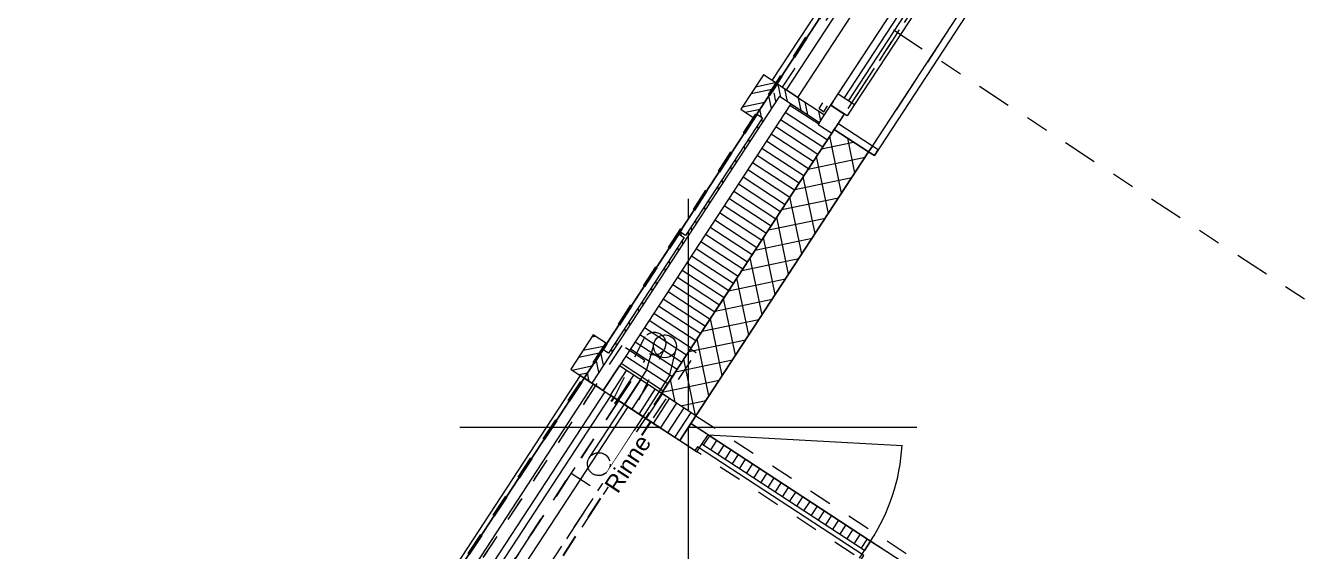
# Model space of a CAD drawing. Header units: metres. Extents: x 2696278.3 to 2696314, y 1245153.2 to 1245192.4.
# Drawn here: x 2696290.43 to 2696296.02, y 1245182.58 to 1245184.88 of the extents above; entities that cross this region are included whole.
import ezdxf

# ---------------------------------------------------------------- set-up
doc = ezdxf.new("R2010")
doc.units = ezdxf.units.M
doc.set_wipeout_variables(frame=1)
doc.header["$PDMODE"] = 2
doc.header["$PDSIZE"] = -2
for name, pattern in [('000_hbf_Punkt 0.5mm', [0.25, 0, -0.25]), ('000_hbf_Strich 2_1mm', [0.15000000000000002, 0.1, -0.05]), ('000_hbf_Strich 3_1mm Kanten', [0.2, 0.15, -0.05]), ('000_hbf_Strichpunkt 3_1_1mm Achsen', [0.25, 0.15, -0.05, 0, -0.05]), ('190_Strich 2_1mm', [0.15000000000000002, 0.1, -0.05]), ('Punkt 1mm', [0.05, 0, -0.05]), ('Strich 1 für MST 1_200', [0.15000000000000002, 0.1, -0.05]), ('Strichpunkt 3_1_1mm Achsen', [5, 3, -1, 0, -1]), ('Strichpunkt für MST 1_20', [0.25, 0.15, -0.05, 0, -0.05]), ('Wipeout_Contour', [10000, 0, -10000])]:
    doc.linetypes.add(name, pattern=pattern)
for name, color, linetype in [('010 Fenster', 7, 'Continuous'), ('010 Türen', 7, 'Continuous'), ('0_C--------KONSTRUKTION GEBÄUDE.3D', 7, 'Continuous'), ('0_C21_Aussenwandkonstruktion.3D', 7, 'Continuous'), ('0_C21_Aussenwandkonstruktion.3D Bauteilschraffuren', 7, 'Continuous'), ('0_C21_Aussenwandkonstruktion.3D Schichttrennlinien', 7, 'Continuous'), ('0_C22_Innenwandkonstruktion.3D Bauteilschraffuren', 7, 'Continuous'), ('0_C43_Balkon.3D', 7, 'Continuous'), ('0_E22_Aussenwärmedämmung.3D', 7, 'Continuous'), ('0_E23_Fassadenbekleidung.3D', 7, 'Continuous'), ('0_E23_Fassadenbekleidung.3D Bauteilschraffuren', 7, 'Continuous'), ('0_E26_Absturzsicherung.3D', 7, 'Continuous'), ('0_E31_Fenster.3D', 7, 'Continuous'), ('0_E31_Fenster.3D Bauteilschraffuren', 7, 'Continuous'), ('0_E33_Sonnenschutz.3D', 7, 'Continuous'), ('0_E33_Sonnenschutz.3D Bauteilschraffuren', 7, 'Continuous'), ('0_G20_Bodenbelag.3D', 7, 'Continuous'), ('0_I50_Entwässerung', 7, 'Continuous'), ('1_D01_Sichtbar_1_50.V', 7, 'Continuous'), ('1_M01_Achsen.V', 7, 'Continuous'), ('1_R01_Raumstempel.V Kontur', 7, 'Continuous'), ('1_U04_Referenz-Bauperimeter.V', 7, 'Continuous')]:
    doc.layers.add(name, color=color, linetype=linetype)
doc.styles.add('ERSTELLTER_STIL_2', font='arial.ttf')
doc.linetypes.add('000_hbf_Grenze Kultur', pattern='A,0,[2,GD1_ARC_HBF_Grundriss 7OG (Hochhaus)1.Shx,S=0.0003968253968253968,R=0,X=0,Y=0],-0.1,0', length=0.1)
pattern_1 = [(11.80001788941036, (2696295.289406546, 1245171.756836134), (-0.01533722681045069, 0.07341504936840125), []), (11.80001788941036, (2696295.284294137, 1245171.781307817), (-0.01533722681045069, 0.07341504936840125), [])]

msp = doc.modelspace()

# ---------------------------------------------------------------- linework, layer by layer
at = {"layer": '010 Fenster', "color": 7, "linetype": 'Continuous', "lineweight": 13}
for p, q in [((2696293.988752523, 1245184.582248264), (2696294.382998058, 1245185.18471856)), ((2696294.015947362, 1245184.564452459), (2696294.410192898, 1245185.166922755)), ((2696294.426928184, 1245185.15597149), (2696294.032682648, 1245184.553501194)), ((2696294.454123024, 1245185.138175684), (2696294.059877488, 1245184.535705389)), ((2696293.988752523, 1245184.582248264), (2696294.059877488, 1245184.535705389)), ((2696294.059877488, 1245184.535705389), (2696294.027023693, 1245184.485499531))]:
    msp.add_line(p, q, dxfattribs=at)
at = {"layer": '010 Türen', "color": 7, "linetype": 'Continuous', "lineweight": 13}
for p, q in [((2696293.419033776, 1245183.090694874), (2696294.130289184, 1245182.625274909)), ((2696293.419033776, 1245183.090694874), (2696294.26770901, 1245183.043257065)), ((2696294.081009423, 1245182.549965513), (2696294.102911539, 1245182.583436356)), ((2696294.102911539, 1245182.583436356), (2696294.130289184, 1245182.625274909)), ((2696294.130289184, 1245182.625274909), (2696294.102911539, 1245182.583436356)), ((2696294.130289184, 1245182.625274909), (2696294.205598581, 1245182.575995148))]:
    msp.add_line(p, q, dxfattribs=at)
msp.add_arc((2696293.419033776, 1245183.090694874), 0.8499999999999993, 326.8007069108405, 356.8007069101462, dxfattribs=at)
at = {"layer": '0_C21_Aussenwandkonstruktion.3D', "color": 255, "linetype": '000_hbf_Punkt 0.5mm', "lineweight": 0, "flags": 128}
msp.add_lwpolyline([(2696293.744432427, 1245184.6106681), (2696294.598631088, 1245185.916020408)], dxfattribs=at)
at = {"layer": '0_C21_Aussenwandkonstruktion.3D', "color": 7, "linetype": 'Continuous', "lineweight": 5, "flags": 128}
msp.add_lwpolyline([(2696293.719329495, 1245184.627095), (2696293.744432427, 1245184.6106681)], dxfattribs=at)
at = {"layer": '0_C43_Balkon.3D', "color": 255, "linetype": 'Wipeout_Contour', "lineweight": 0, "flags": 128}
msp.add_lwpolyline([(2696293.294447028, 1245183.064667148), (2696293.035054151, 1245183.234420846), (2696291.009070157, 1245180.138392953), (2696291.268428842, 1245179.968673375), (2696291.219148132, 1245179.893364561), (2696292.081015361, 1245179.329374419), (2696292.130296071, 1245179.404683234), (2696292.179570829, 1245179.479982953), (2696292.937716742, 1245178.983866143), (2696294.865139379, 1245181.929276503), (2696294.107031686, 1245182.425368304), (2696294.205598962, 1245182.575994883), (2696293.343726981, 1245183.139976389)], close=True, dxfattribs=at)
at = {"layer": '0_G20_Bodenbelag.3D', "color": 255, "linetype": 'Wipeout_Contour', "lineweight": 18, "flags": 128}
msp.add_lwpolyline([(2696293.343725271, 1245183.139975094), (2696294.205573627, 1245182.575996924), (2696296.812117293, 1245180.870322829), (2696296.842237241, 1245180.916356477), (2696296.925912219, 1245180.861600724), (2696297.4406243, 1245181.648157016), (2696297.356950459, 1245181.702912024), (2696298.717631524, 1245183.782251564), (2696295.249238552, 1245186.051904451)], close=True, dxfattribs=at)
at = {"layer": '0_I50_Entwässerung', "color": 7, "linetype": '000_hbf_Strich 2_1mm', "lineweight": 13}
msp.add_circle((2696292.940309936, 1245182.961797405), 0.05000000000007447, dxfattribs=at)
at = {"layer": '1_R01_Raumstempel.V Kontur', "color": 21, "linetype": 'Continuous', "lineweight": 0, "true_color": 0xffa8a8, "flags": 128}
msp.add_lwpolyline([(2696298.717649087, 1245183.782240072), (2696295.248424068, 1245186.052437066), (2696293.342917376, 1245183.140517778), (2696296.812135312, 1245180.870325419), (2696296.866838006, 1245180.954035824), (2696296.950557828, 1245180.899251071), (2696297.465267497, 1245181.68580937), (2696297.381591042, 1245181.740565744)], close=True, dxfattribs=at)

# ---------------------------------------------------------------- next in the draw order: wipeouts: each hides what was drawn before it
at = {"color": 254, "linetype": 'Wipeout_Contour', "lineweight": 0, "ltscale": 49.57938301830654}
msp.add_wipeout([(2696293.6974269613, 1245184.5936244302), (2696292.876068938, 1245183.338457875), (2696292.909539526, 1245183.3165553347), (2696293.730897549, 1245184.57172189)], dxfattribs=at).dxf.layer = '0_C21_Aussenwandkonstruktion.3D Bauteilschraffuren'

# ---------------------------------------------------------------- next in the draw order: hatches: boundary and pattern name
at = {"layer": '0_C21_Aussenwandkonstruktion.3D Bauteilschraffuren', "linetype": 'Continuous', "lineweight": 0, "true_color": 0x000000}
h = msp.add_hatch(dxfattribs=at)
h.set_pattern_fill('NATURSTEIN__ALLGEMEIN_0001', color=18, scale=0.9999999999999999, angle=-33.20000143073872, style=0, pattern_type=2)
h.set_pattern_definition([(281.7999985692612, (2696295.289406546, 1245171.756836134), (0.07341505454011324, 0.01533720205487947), []), (281.7999985692612, (2696295.313878231, 1245171.761948534), (0.07341505454011324, 0.01533720205487947), [])])
h.paths.add_polyline_path([(2696293.697426961, 1245184.59362443), (2696292.876068938, 1245183.338457875), (2696292.909539525, 1245183.316555335), (2696293.730897549, 1245184.57172189)])

# ---------------------------------------------------------------- next in the draw order: linework, layer by layer
at = {"layer": '010 Fenster', "color": 7, "linetype": 'Continuous', "lineweight": 5}
msp.add_line((2696292.876068924, 1245183.338457855), (2696292.909539496, 1245183.316555325), dxfattribs=at)
at = {"layer": '0_C21_Aussenwandkonstruktion.3D', "color": 7, "linetype": 'Continuous', "lineweight": 5}
msp.add_line((2696292.876068924, 1245183.338457855), (2696292.909539496, 1245183.316555325), dxfattribs=at)

# ---------------------------------------------------------------- next in the draw order: wipeouts: each hides what was drawn before it
at = {"color": 254, "linetype": 'Wipeout_Contour', "lineweight": 0, "ltscale": 75.78626916449262}
msp.add_wipeout([(2696293.9066179665, 1245184.4567336645), (2696293.7811033474, 1245184.538868134), (2696293.030928573, 1245183.3924808975), (2696293.2150166784, 1245183.2720170105), (2696293.9597158064, 1245184.4100365015), (2696293.901142283, 1245184.4483659435)], dxfattribs=at).dxf.layer = '0_C21_Aussenwandkonstruktion.3D Bauteilschraffuren'

# ---------------------------------------------------------------- next in the draw order: hatches: boundary and pattern name
at = {"layer": '0_C21_Aussenwandkonstruktion.3D Bauteilschraffuren', "linetype": 'Continuous', "lineweight": 0, "true_color": 0x000000}
h = msp.add_hatch(dxfattribs=at)
h.set_pattern_fill('DÄMMSTOFF__ALLGEMEIN_VER_31', color=18, scale=0.9999999999999999, angle=-33.20000143073872, style=0, pattern_type=2)
h.set_pattern_definition([(326.7999985692614, (2696295.289406546, 1245171.756836134), (0.02053362166453037, 0.03137866124196392), [])])
h.paths.add_polyline_path([(2696293.906617966, 1245184.456733665), (2696293.781103347, 1245184.538868134), (2696293.030928573, 1245183.392480898), (2696293.215016678, 1245183.272017011), (2696293.959715806, 1245184.410036502), (2696293.901142283, 1245184.448365944)])

# ---------------------------------------------------------------- next in the draw order: linework, layer by layer
at = {"layer": '010 Fenster', "color": 7, "linetype": 'Continuous', "lineweight": 13}
msp.add_line((2696293.966849993, 1245184.548777692), (2696294.744389799, 1245185.736982998), dxfattribs=at)

# ---------------------------------------------------------------- next in the draw order: wipeouts: each hides what was drawn before it
at = {"color": 254, "linetype": 'Wipeout_Contour', "lineweight": 0, "ltscale": 51.53152153285193}
msp.add_wipeout([(2696293.697426961, 1245184.59362443), (2696293.9066180354, 1245184.456733619), (2696293.9285205654, 1245184.490204191), (2696293.719329491, 1245184.627095002)], dxfattribs=at).dxf.layer = '0_C21_Aussenwandkonstruktion.3D Bauteilschraffuren'
at = {"color": 254, "linetype": 'Wipeout_Contour', "lineweight": 0, "ltscale": 61.54907709344741}
msp.add_wipeout([(2696293.970667315, 1245184.4267717763), (2696293.9597161007, 1245184.4100365676), (2696293.215016855, 1245183.2720168969), (2696293.365634299, 1245183.1734555983), (2696294.1212847023, 1245184.3282105145)], dxfattribs=at).dxf.layer = '0_C21_Aussenwandkonstruktion.3D Bauteilschraffuren'

# ---------------------------------------------------------------- next in the draw order: hatches: boundary and pattern name
at = {"layer": '0_C21_Aussenwandkonstruktion.3D Bauteilschraffuren', "linetype": 'Continuous', "lineweight": 0, "true_color": 0x000000}
h = msp.add_hatch(dxfattribs=at)
h.set_pattern_fill('NATURSTEIN__ALLGEMEIN_0001', color=18, scale=0.9999999999999999, angle=-33.20000143073872, style=0, pattern_type=2)
h.set_pattern_definition([(101.7999985692612, (2696295.289406546, 1245171.756836134), (0.07341505454011323, 0.01533720205487948), []), (101.7999985692612, (2696295.264934862, 1245171.751723733), (0.07341505454011323, 0.01533720205487948), [])])
h.paths.add_polyline_path([(2696293.697426961, 1245184.59362443), (2696293.906618036, 1245184.45673362), (2696293.928520565, 1245184.490204192), (2696293.71932949, 1245184.627095002)])
h = msp.add_hatch(dxfattribs=at)
h.set_pattern_fill('BETON_0001', color=18, scale=0.9999999999999999, angle=-33.20000143073872, style=0, pattern_type=2)
h.set_pattern_definition([(281.7999985692612, (2696295.289406546, 1245171.756836134), (0.07341505454011323, 0.01533720205487948), []), (11.79999856926145, (2696295.289406546, 1245171.756836134), (-0.01533720205487973, 0.07341505454011318), [])])
h.paths.add_polyline_path([(2696293.970667316, 1245184.426771777), (2696293.959716101, 1245184.410036568), (2696293.215016855, 1245183.272016897), (2696293.365634299, 1245183.173455598), (2696294.121284703, 1245184.328210515)])

# ---------------------------------------------------------------- next in the draw order: linework, layer by layer
at = {"layer": '010 Fenster', "color": 7, "linetype": 'Continuous', "lineweight": 13}
for p, q in [((2696294.552609044, 1245185.946136391), (2696293.698410383, 1245184.640784084)), ((2696295.033440128, 1245185.66734172), (2696294.146387672, 1245184.311783554)), ((2696293.698410383, 1245184.640784084), (2696293.71932949, 1245184.627095003)), ((2696293.901142403, 1245184.448365977), (2696293.966849993, 1245184.548777692)), ((2696293.955898728, 1245184.532042406), (2696293.988752523, 1245184.582248264)), ((2696293.966849993, 1245184.548777692), (2696293.955898728, 1245184.532042406)), ((2696293.955898728, 1245184.532042406), (2696294.014472228, 1245184.493712979)), ((2696294.027023693, 1245184.485499531), (2696293.955898728, 1245184.532042406)), ((2696294.014472228, 1245184.493712979), (2696293.959715904, 1245184.410036549)), ((2696293.906618036, 1245184.45673362), (2696293.901142403, 1245184.448365977)), ((2696293.906618036, 1245184.45673362), (2696293.901142403, 1245184.448365977)), ((2696293.901142403, 1245184.448365977), (2696293.959715904, 1245184.410036549)), ((2696293.901142403, 1245184.448365977), (2696293.959715904, 1245184.410036549)), ((2696293.987094067, 1245184.451874764), (2696293.970667169, 1245184.426771835)), ((2696293.970667169, 1245184.426771835), (2696294.121284743, 1245184.328210451)), ((2696294.13771164, 1245184.35331338), (2696293.987094067, 1245184.451874764)), ((2696294.121284743, 1245184.328210451), (2696294.13771164, 1245184.35331338)), ((2696294.13771164, 1245184.35331338), (2696294.121284743, 1245184.328210451)), ((2696294.146387672, 1245184.311783554), (2696294.121284743, 1245184.328210451)), ((2696294.121284743, 1245184.328210451), (2696294.146387672, 1245184.311783554)), ((2696294.162814569, 1245184.336886483), (2696294.13771164, 1245184.35331338)), ((2696294.146387672, 1245184.311783554), (2696294.162814569, 1245184.336886483))]:
    msp.add_line(p, q, dxfattribs=at)
at = {"layer": '010 Fenster', "color": 7, "linetype": 'Strichpunkt 3_1_1mm Achsen', "lineweight": 13}
msp.add_line((2696294.573528152, 1245185.93244731), (2696293.71932949, 1245184.627095003), dxfattribs=at)
at = {"layer": '010 Fenster', "color": 7, "linetype": '000_hbf_Strich 3_1mm Kanten', "lineweight": 13}
msp.add_line((2696295.008337199, 1245185.683768617), (2696294.121284743, 1245184.328210451), dxfattribs=at)
at = {"layer": '010 Fenster', "color": 7, "linetype": 'Continuous', "lineweight": 5}
for p, q in [((2696293.71932949, 1245184.627095003), (2696293.752800062, 1245184.605192473)), ((2696293.752800062, 1245184.605192473), (2696293.803005921, 1245184.572338678)), ((2696293.803005921, 1245184.572338678), (2696293.928520565, 1245184.490204192)), ((2696293.906618036, 1245184.45673362), (2696293.928520565, 1245184.490204192)), ((2696293.906618036, 1245184.45673362), (2696293.928520565, 1245184.490204192))]:
    msp.add_line(p, q, dxfattribs=at)
at = {"layer": '010 Fenster', "color": 7, "linetype": 'Continuous', "lineweight": 25}
for p, q in [((2696293.959715904, 1245184.410036549), (2696293.970667169, 1245184.426771835)), ((2696293.959715904, 1245184.410036549), (2696293.970667169, 1245184.426771835)), ((2696293.970667169, 1245184.426771835), (2696294.121284743, 1245184.328210451)), ((2696293.970667169, 1245184.426771835), (2696294.121284743, 1245184.328210451))]:
    msp.add_line(p, q, dxfattribs=at)
at = {"layer": '0_C21_Aussenwandkonstruktion.3D', "color": 7, "linetype": 'Continuous', "lineweight": 5}
for p, q in [((2696293.697426961, 1245184.59362443), (2696293.71932949, 1245184.627095002)), ((2696293.744432427, 1245184.6106681), (2696293.752800063, 1245184.605192473)), ((2696293.752800063, 1245184.605192473), (2696293.803005921, 1245184.572338678)), ((2696293.803005921, 1245184.572338678), (2696293.928520565, 1245184.490204192)), ((2696293.906618036, 1245184.45673362), (2696293.928520565, 1245184.490204192))]:
    msp.add_line(p, q, dxfattribs=at)
at = {"layer": '0_C21_Aussenwandkonstruktion.3D', "color": 7, "linetype": 'Continuous', "lineweight": 13}
for p, q in [((2696293.906618036, 1245184.45673362), (2696293.901142403, 1245184.448365977)), ((2696293.901142403, 1245184.448365977), (2696293.959715904, 1245184.410036549))]:
    msp.add_line(p, q, dxfattribs=at)
at = {"layer": '0_C21_Aussenwandkonstruktion.3D', "color": 7, "linetype": 'Continuous', "lineweight": 25}
for p, q in [((2696293.959715904, 1245184.410036549), (2696293.970667169, 1245184.426771835)), ((2696293.970667169, 1245184.426771835), (2696294.121284743, 1245184.328210451))]:
    msp.add_line(p, q, dxfattribs=at)
at = {"layer": '0_C21_Aussenwandkonstruktion.3D Schichttrennlinien', "color": 7, "linetype": 'Continuous', "lineweight": 5}
msp.add_line((2696293.730897533, 1245184.571721901), (2696293.906618036, 1245184.45673362), dxfattribs=at)
at = {"layer": '0_E26_Absturzsicherung.3D', "color": 7, "linetype": 'Continuous', "lineweight": 13, "flags": 128}
for points in [[(2696294.615323774, 1245185.90506701), (2696293.761125112, 1245184.599714702)], [(2696293.81133097, 1245184.566860907), (2696294.665529632, 1245185.872213215)], [(2696293.81133097, 1245184.566860907), (2696293.761125112, 1245184.599714702)]]:
    msp.add_lwpolyline(points, dxfattribs=at)
at = {"layer": '0_E33_Sonnenschutz.3D', "color": 7, "linetype": 'Strichpunkt für MST 1_20', "lineweight": 13}
for p, q in [((2696293.904695697, 1245184.517715535), (2696293.921122594, 1245184.542818464)), ((2696293.904695697, 1245184.517715535), (2696293.925614804, 1245184.504026454)), ((2696293.925614804, 1245184.504026454), (2696293.942041702, 1245184.529129383))]:
    msp.add_line(p, q, dxfattribs=at)

# ---------------------------------------------------------------- next in the draw order: wipeouts: each hides what was drawn before it
at = {"color": 254, "linetype": 'Wipeout_Contour', "lineweight": 0, "ltscale": 58.64688195653618}
msp.add_wipeout([(2696293.030928576, 1245183.3924808889), (2696292.959745354, 1245183.28370153), (2696293.2944510737, 1245183.0646762324), (2696293.332780501, 1245183.1232497334), (2696293.3656342956, 1245183.1734555913)], dxfattribs=at).dxf.layer = '0_C21_Aussenwandkonstruktion.3D Bauteilschraffuren'

# ---------------------------------------------------------------- next in the draw order: hatches: boundary and pattern name
at = {"layer": '0_C21_Aussenwandkonstruktion.3D Bauteilschraffuren', "linetype": 'Continuous', "lineweight": 0, "true_color": 0x000000}
h = msp.add_hatch(dxfattribs=at)
h.set_pattern_fill('DÄMMSTOFF__ALLGEMEIN_VER_31', color=18, scale=0.9999999999999999, angle=-33.20000143073872, style=0, pattern_type=2)
h.set_pattern_definition([(236.7999985692613, (2696291.863076922, 1245181.7904439), (-0.0313786612419639, 0.02053362166453035), [])])
h.paths.add_polyline_path([(2696293.030928576, 1245183.392480889), (2696292.959745354, 1245183.28370153), (2696293.294451074, 1245183.064676233), (2696293.332780501, 1245183.123249734), (2696293.365634296, 1245183.173455592)])

# ---------------------------------------------------------------- next in the draw order: linework, layer by layer
at = {"layer": '010 Fenster', "color": 7, "linetype": 'Continuous', "lineweight": 5}
for p, q in [((2696292.909539496, 1245183.316555325), (2696292.959745354, 1245183.28370153)), ((2696292.959745354, 1245183.28370153), (2696293.1438335, 1245183.163237617)), ((2696293.1438335, 1245183.163237617), (2696293.294451074, 1245183.064676233))]:
    msp.add_line(p, q, dxfattribs=at)
at = {"layer": '010 Fenster', "color": 7, "linetype": 'Continuous', "lineweight": 13}
msp.add_line((2696293.332780501, 1245183.123249734), (2696293.294451074, 1245183.064676233), dxfattribs=at)
at = {"layer": '0_C--------KONSTRUKTION GEBÄUDE.3D', "color": 7, "linetype": '000_hbf_Strich 2_1mm', "lineweight": 13}
for p, q in [((2696291.002376013, 1245180.142773446), (2696293.028350876, 1245183.238787386)), ((2696291.141278899, 1245180.05187794), (2696293.167253762, 1245183.14789188))]:
    msp.add_line(p, q, dxfattribs=at)
at = {"layer": '0_C--------KONSTRUKTION GEBÄUDE.3D', "color": 7, "linetype": '000_hbf_Strich 2_1mm', "lineweight": 13, "flags": 128}
for points in [[(2696293.026677359, 1245183.239882505), (2696291.000702506, 1245180.143868581)], [(2696293.028350887, 1245183.238787378), (2696293.026677359, 1245183.239882505)], [(2696293.167253761, 1245183.14789188), (2696293.028350887, 1245183.238787378)], [(2696291.142952437, 1245180.050782829), (2696293.16892729, 1245183.146796753)], [(2696293.16892729, 1245183.146796753), (2696293.167253761, 1245183.14789188)]]:
    msp.add_lwpolyline(points, dxfattribs=at)
at = {"layer": '0_C21_Aussenwandkonstruktion.3D', "color": 7, "linetype": 'Continuous', "lineweight": 5}
for p, q in [((2696292.909539496, 1245183.316555325), (2696292.959745354, 1245183.28370153)), ((2696292.959745354, 1245183.28370153), (2696293.1438335, 1245183.163237617)), ((2696293.1438335, 1245183.163237617), (2696293.294451074, 1245183.064676233))]:
    msp.add_line(p, q, dxfattribs=at)
at = {"layer": '0_C21_Aussenwandkonstruktion.3D', "color": 7, "linetype": 'Continuous', "lineweight": 13}
for p, q in [((2696290.942100013, 1245180.18221698), (2696292.968074391, 1245183.27823018)), ((2696293.332780501, 1245183.123249734), (2696293.294451074, 1245183.064676233))]:
    msp.add_line(p, q, dxfattribs=at)
at = {"layer": '0_C21_Aussenwandkonstruktion.3D', "color": 7, "linetype": 'Continuous', "lineweight": 5, "flags": 128}
msp.add_lwpolyline([(2696293.697426961, 1245184.59362443), (2696292.876068924, 1245183.338457855)], dxfattribs=at)
at = {"layer": '0_C21_Aussenwandkonstruktion.3D', "color": 7, "linetype": 'Continuous', "lineweight": 25, "flags": 128}
msp.add_lwpolyline([(2696293.365634296, 1245183.173455592), (2696294.121284743, 1245184.328210451)], dxfattribs=at)
at = {"layer": '0_C21_Aussenwandkonstruktion.3D', "color": 7, "linetype": 'Continuous', "lineweight": 13, "flags": 128}
for points in [[(2696293.06848692, 1245183.212523832), (2696292.968074391, 1245183.27823018)], [(2696291.042511729, 1245180.116509391), (2696293.06848692, 1245183.212523832)]]:
    msp.add_lwpolyline(points, dxfattribs=at)
at = {"layer": '0_C21_Aussenwandkonstruktion.3D', "color": 7, "linetype": 'Continuous', "lineweight": 13}
msp.add_point((2696293.332780501, 1245183.123249734), dxfattribs=at)
at = {"layer": '0_C21_Aussenwandkonstruktion.3D Schichttrennlinien', "color": 7, "linetype": 'Continuous', "lineweight": 5}
for p, q in [((2696293.730897549, 1245184.57172189), (2696292.909539525, 1245183.316555335)), ((2696293.781103347, 1245184.538868134), (2696293.030928573, 1245183.392480898)), ((2696293.030928576, 1245183.392480889), (2696292.959745354, 1245183.28370153)), ((2696293.030928576, 1245183.392480889), (2696293.215016722, 1245183.272016976))]:
    msp.add_line(p, q, dxfattribs=at)
at = {"layer": '0_C21_Aussenwandkonstruktion.3D Schichttrennlinien', "color": 7, "linetype": 'Continuous', "lineweight": 25}
for p, q in [((2696293.959716066, 1245184.410036564), (2696293.215016825, 1245183.2720169)), ((2696293.215016722, 1245183.272016976), (2696293.365634296, 1245183.173455592))]:
    msp.add_line(p, q, dxfattribs=at)
at = {"layer": '0_C21_Aussenwandkonstruktion.3D Schichttrennlinien', "color": 7, "linetype": 'Continuous', "lineweight": 13}
msp.add_line((2696293.365634296, 1245183.173455592), (2696293.332780501, 1245183.123249734), dxfattribs=at)
at = {"layer": '0_E22_Aussenwärmedämmung.3D', "color": 7, "linetype": 'Punkt 1mm', "lineweight": 13, "flags": 128}
msp.add_lwpolyline([(2696292.926281278, 1245183.30561438), (2696290.900289899, 1245180.209575202), (2696292.130333419, 1245179.404657234), (2696292.179608207, 1245179.479956998), (2696292.937717435, 1245178.983864193), (2696294.865127753, 1245181.929295465), (2696294.107018001, 1245182.425388613), (2696294.156298691, 1245182.500697398)], close=True, dxfattribs=at)
at = {"layer": '0_E22_Aussenwärmedämmung.3D', "color": 255, "linetype": '000_hbf_Punkt 0.5mm', "lineweight": 0, "flags": 128}
for points in [[(2696293.026677359, 1245183.239882505), (2696291.000702506, 1245180.143868581)], [(2696293.026677359, 1245183.239882505), (2696293.026686511, 1245183.239896491)], [(2696293.16892729, 1245183.146796753), (2696293.026677359, 1245183.239882505)], [(2696293.026686511, 1245183.239896491), (2696293.294447009, 1245183.064667106)], [(2696291.142952437, 1245180.050782829), (2696293.16892729, 1245183.146796753)], [(2696293.294447009, 1245183.064667106), (2696293.343726994, 1245183.139976396)], [(2696293.343726994, 1245183.139976396), (2696294.205599027, 1245182.575994856)]]:
    msp.add_lwpolyline(points, dxfattribs=at)

# ---------------------------------------------------------------- next in the draw order: wipeouts: each hides what was drawn before it
at = {"color": 254, "linetype": 'Wipeout_Contour', "lineweight": 0, "ltscale": 48.65202604059469}
msp.add_wipeout([(2696293.289466966, 1245183.9702176729), (2696292.958193057, 1245183.4639781048), (2696292.9832959864, 1245183.4475512076), (2696293.314569895, 1245183.9537907757)], dxfattribs=at).dxf.layer = '0_E23_Fassadenbekleidung.3D Bauteilschraffuren'

# ---------------------------------------------------------------- next in the draw order: linework, layer by layer
at = {"layer": '0_E23_Fassadenbekleidung.3D', "color": 253, "linetype": 'Continuous', "lineweight": 13, "true_color": 0xacacac, "flags": 128}
msp.add_lwpolyline([(2696293.289466965, 1245183.970217673), (2696293.314569894, 1245183.953790776), (2696292.983295985, 1245183.447551208), (2696292.958193057, 1245183.463978105)], close=True, dxfattribs=at)
at = {"layer": '0_I50_Entwässerung', "color": 7, "linetype": '000_hbf_Strich 2_1mm', "lineweight": 13}
msp.add_circle((2696293.183184141, 1245183.48912672), 0.05000000000007447, dxfattribs=at)
at = {"layer": '0_I50_Entwässerung', "color": 7, "linetype": 'Continuous', "lineweight": 13}
msp.add_circle((2696293.229891374, 1245183.477375104), 0.05000000000007447, dxfattribs=at)

# ---------------------------------------------------------------- next in the draw order: wipeouts: each hides what was drawn before it
at = {"color": 254, "linetype": 'Wipeout_Contour', "lineweight": 0, "ltscale": 50.47968176875631}
msp.add_wipeout([(2696293.6316939928, 1245184.4931953603), (2696293.2949425974, 1245183.9785853159), (2696293.3200455266, 1245183.9621584187), (2696293.656796922, 1245184.4767684632)], dxfattribs=at).dxf.layer = '0_E23_Fassadenbekleidung.3D Bauteilschraffuren'
at = {"color": 254, "linetype": 'Wipeout_Contour', "lineweight": 0, "ltscale": 47.72860444570039}
msp.add_wipeout([(2696292.916031834, 1245183.527398482), (2696292.8174705007, 1245183.376780875), (2696292.8760440145, 1245183.3384514675), (2696292.9746053475, 1245183.4890690746)], dxfattribs=at).dxf.layer = '0_E23_Fassadenbekleidung.3D Bauteilschraffuren'

# ---------------------------------------------------------------- next in the draw order: hatches: boundary and pattern name
at = {"layer": '0_E23_Fassadenbekleidung.3D Bauteilschraffuren', "linetype": 'Continuous', "lineweight": 0, "true_color": 0x000000}
h = msp.add_hatch(dxfattribs=at)
h.set_pattern_fill('NATURSTEIN__ALLGEMEIN__G_C6', color=18, scale=0.9999999999999999, angle=-33.20000143073872, style=0, pattern_type=2)
h.set_pattern_definition(pattern_1)
h.paths.add_polyline_path([(2696292.916031834, 1245183.527398481), (2696292.817470501, 1245183.376780874), (2696292.876044015, 1245183.338451467), (2696292.974605348, 1245183.489069074)])

# ---------------------------------------------------------------- next in the draw order: linework, layer by layer
at = {"layer": '0_C21_Aussenwandkonstruktion.3D', "color": 7, "linetype": 'Continuous', "lineweight": 13}
msp.add_line((2696290.891894155, 1245180.215070775), (2696292.917868127, 1245183.311083354), dxfattribs=at)
at = {"layer": '0_C21_Aussenwandkonstruktion.3D', "color": 7, "linetype": 'Continuous', "lineweight": 13, "flags": 128}
for points in [[(2696292.859294152, 1245183.349412057), (2696290.833320654, 1245180.253400202)], [(2696292.863478008, 1245183.346674292), (2696292.859294152, 1245183.349412057)], [(2696292.917868127, 1245183.311083354), (2696292.863478008, 1245183.346674292)], [(2696292.968074391, 1245183.27823018), (2696292.917868127, 1245183.311083354)]]:
    msp.add_lwpolyline(points, dxfattribs=at)
at = {"layer": '0_E23_Fassadenbekleidung.3D', "color": 253, "linetype": 'Continuous', "lineweight": 13, "true_color": 0xacacac, "flags": 128}
msp.add_lwpolyline([(2696293.631693993, 1245184.49319536), (2696293.656796922, 1245184.476768463), (2696293.320045527, 1245183.962158419), (2696293.294942598, 1245183.978585316)], close=True, dxfattribs=at)
at = {"layer": '0_E23_Fassadenbekleidung.3D', "color": 7, "linetype": 'Continuous', "lineweight": 13, "flags": 128}
for points in [[(2696292.916031834, 1245183.527398481), (2696292.817470501, 1245183.376780874)], [(2696292.974605348, 1245183.489069074), (2696292.916031834, 1245183.527398481)], [(2696292.876044015, 1245183.338451467), (2696292.974605348, 1245183.489069074)], [(2696292.817470501, 1245183.376780874), (2696292.876044015, 1245183.338451467)]]:
    msp.add_lwpolyline(points, dxfattribs=at)

# ---------------------------------------------------------------- next in the draw order: wipeouts: each hides what was drawn before it
at = {"color": 254, "linetype": 'Wipeout_Contour', "lineweight": 0, "ltscale": 51.7277585891128}
msp.add_wipeout([(2696293.660725476, 1245184.665410426), (2696293.5621641427, 1245184.514792819), (2696293.6207376565, 1245184.4764634115), (2696293.7192989895, 1245184.6270810186)], dxfattribs=at).dxf.layer = '0_E23_Fassadenbekleidung.3D Bauteilschraffuren'
at = {"color": 254, "linetype": 'Wipeout_Contour', "lineweight": 0, "ltscale": 46.73821890694379}
msp.add_wipeout([(2696292.959745287, 1245183.283701574), (2696293.2944510067, 1245183.0646762764), (2696293.3656342286, 1245183.1734556353), (2696293.030928509, 1245183.3924809329)], dxfattribs=at).dxf.layer = '0_E23_Fassadenbekleidung.3D Bauteilschraffuren'

# ---------------------------------------------------------------- next in the draw order: hatches: boundary and pattern name
at = {"layer": '0_E23_Fassadenbekleidung.3D Bauteilschraffuren', "linetype": 'Continuous', "lineweight": 0, "true_color": 0x000000}
h = msp.add_hatch(dxfattribs=at)
h.set_pattern_fill('NATURSTEIN__ALLGEMEIN__G_C6', color=18, scale=0.9999999999999999, angle=-33.20000143073872, style=0, pattern_type=2)
h.set_pattern_definition(pattern_1)
h.paths.add_polyline_path([(2696293.660725476, 1245184.665410426), (2696293.562164143, 1245184.514792818), (2696293.620737656, 1245184.476463411), (2696293.71929899, 1245184.627081018)])
h = msp.add_hatch(dxfattribs=at)
h.set_pattern_fill('DÄMMSTOFF__ALLGEMEIN_VER_31', color=18, scale=0.9999999999999999, angle=-33.20000143073872, style=0, pattern_type=2)
h.set_pattern_definition([(236.7999985692613, (2696292.959745287, 1245183.283701574), (-0.03137866124196392, 0.02053362166453037), [])])
h.paths.add_polyline_path([(2696292.959745287, 1245183.283701574), (2696293.294451007, 1245183.064676277), (2696293.365634229, 1245183.173455636), (2696293.030928508, 1245183.392480933)])
at = {"layer": '0_E31_Fenster.3D Bauteilschraffuren', "linetype": 'Continuous', "lineweight": 0, "true_color": 0xffffff}
h = msp.add_hatch(dxfattribs=at)
h.set_pattern_fill('DÄMMSTOFF__ALLGEMEIN_VER_31', scale=0.9999999999999999, angle=-33.20000143073872, style=0, pattern_type=2)
h.set_pattern_definition([(56.79999856926128, (2696295.289406546, 1245171.756836134), (-0.03137866124196392, 0.02053362166453037), [])])
h.paths.add_polyline_path([(2696293.391656131, 1245183.04885632), (2696294.102911539, 1245182.583436356), (2696294.130289184, 1245182.625274909), (2696293.419033776, 1245183.090694874)])
at = {"layer": '0_E33_Sonnenschutz.3D Bauteilschraffuren', "linetype": 'Continuous', "lineweight": 0, "true_color": 0x000000}
msp.add_hatch(color=18, dxfattribs=at).paths.add_polyline_path([(2696293.005767403, 1245183.253585571), (2696292.994816138, 1245183.236850285), (2696292.995652902, 1245183.236302722), (2696293.006056604, 1245183.252201244), (2696293.021118362, 1245183.242345105), (2696293.01071466, 1245183.226446583), (2696293.011551424, 1245183.22589902), (2696293.022502689, 1245183.242634306)])

# ---------------------------------------------------------------- next in the draw order: linework, layer by layer
at = {"layer": '010 Türen', "color": 7, "linetype": 'Continuous', "lineweight": 13}
for p, q in [((2696293.343724379, 1245183.139974635), (2696293.294444618, 1245183.064665238)), ((2696293.294444618, 1245183.064665238), (2696293.343724379, 1245183.139974635)), ((2696293.294444618, 1245183.064665238), (2696293.343724379, 1245183.139974635)), ((2696293.419033776, 1245183.090694874), (2696293.343724379, 1245183.139974635)), ((2696293.391656131, 1245183.04885632), (2696293.419033776, 1245183.090694874)), ((2696293.391656131, 1245183.04885632), (2696293.419033776, 1245183.090694874)), ((2696293.294444618, 1245183.064665238), (2696293.369754015, 1245183.015385478)), ((2696293.369754015, 1245183.015385478), (2696293.391656131, 1245183.04885632)), ((2696294.102911539, 1245182.583436356), (2696293.391656131, 1245183.04885632))]:
    msp.add_line(p, q, dxfattribs=at)
at = {"layer": '0_C43_Balkon.3D', "color": 7, "linetype": '000_hbf_Strich 2_1mm', "lineweight": 13}
msp.add_lwpolyline([(2696293.026677359, 1245183.239882505), (2696293.14166579, 1245183.415603237), (2696293.041254074, 1245183.481310826), (2696290.785293088, 1245180.033841271), (2696290.885704804, 1245179.968133682), (2696291.000702506, 1245180.143868581)], dxfattribs=at)
at = {"layer": '0_E23_Fassadenbekleidung.3D', "color": 7, "linetype": 'Continuous', "lineweight": 13, "flags": 128}
for points in [[(2696293.660725476, 1245184.665410426), (2696293.562164143, 1245184.514792818)], [(2696293.71929899, 1245184.627081018), (2696293.660725476, 1245184.665410426)], [(2696293.620737656, 1245184.476463411), (2696293.71929899, 1245184.627081018)], [(2696293.562164143, 1245184.514792818), (2696293.620737656, 1245184.476463411)]]:
    msp.add_lwpolyline(points, dxfattribs=at)
at = {"layer": '0_E23_Fassadenbekleidung.3D', "color": 7, "linetype": 'Continuous', "lineweight": 5, "flags": 128}
msp.add_lwpolyline([(2696292.959745287, 1245183.283701574), (2696293.294451007, 1245183.064676277), (2696293.365634229, 1245183.173455636), (2696293.030928508, 1245183.392480933)], close=True, dxfattribs=at)
at = {"layer": '0_E31_Fenster.3D', "color": 7, "linetype": 'Continuous', "lineweight": 13}
msp.add_line((2696293.294444618, 1245183.064665238), (2696293.343724379, 1245183.139974635), dxfattribs=at)
at = {"layer": '0_E33_Sonnenschutz.3D', "color": 7, "linetype": 'Continuous', "lineweight": 5, "flags": 128}
msp.add_lwpolyline([(2696293.005767403, 1245183.253585571), (2696293.022502689, 1245183.242634306), (2696293.011551424, 1245183.22589902), (2696293.01071466, 1245183.226446583), (2696293.021118362, 1245183.242345105), (2696293.006056604, 1245183.252201244), (2696292.995652902, 1245183.236302722), (2696292.994816138, 1245183.236850285)], close=True, dxfattribs=at)
at = {"layer": '0_I50_Entwässerung', "color": 7, "linetype": '000_hbf_Grenze Kultur', "lineweight": 13, "flags": 128}
msp.add_lwpolyline([(2696293.248613879, 1245183.348371495), (2696292.980058859, 1245182.931226703, -0.9238784955717062), (2696292.896504525, 1245182.98590313), (2696293.149035378, 1245183.37207695), (2696293.179893815, 1245183.477869182, -1.045004549252149), (2696293.279746508, 1245183.472390503), (2696293.247958271, 1245183.347352459)], format="xyb", dxfattribs=at)
at = {"layer": '0_I50_Entwässerung', "color": 7, "linetype": '190_Strich 2_1mm', "lineweight": 13, "flags": 128}
msp.add_lwpolyline([(2696293.007456253, 1245183.25248005), (2696293.137148911, 1245183.50863973, -1.076089480282391), (2696293.226015365, 1245183.46277766), (2696293.091607161, 1245183.197413235)], format="xyb", dxfattribs=at)
at = {"layer": '1_D01_Sichtbar_1_50.V', "color": 7, "linetype": '000_hbf_Strich 2_1mm', "lineweight": 13}
msp.add_lwpolyline([(2696293.365634229, 1245183.173455636), (2696295.080989412, 1245182.050958595), (2696292.912638293, 1245178.737370942), (2696291.046666061, 1245179.958430169), (2696291.325923461, 1245180.385180185), (2696291.20877646, 1245180.461839039), (2696292.8191074, 1245182.922682523), (2696292.961357333, 1245182.829596771), (2696293.366554134, 1245183.448802353), (2696293.34145127, 1245183.465229207)], dxfattribs=at)
at = {"layer": '1_R01_Raumstempel.V Kontur', "color": 143, "linetype": 'Continuous', "lineweight": 0, "true_color": 0x83b8d6, "flags": 128}
msp.add_lwpolyline([(2696292.993215233, 1245183.261797941), (2696290.96723056, 1245180.165769011), (2696291.335407523, 1245179.924842209), (2696291.324456251, 1245179.908106911), (2696292.052441191, 1245179.431726889), (2696292.063392454, 1245179.448462171), (2696292.130333323, 1245179.404656692), (2696292.179609086, 1245179.479957946), (2696292.937717124, 1245178.98386592), (2696294.865120779, 1245181.929288666), (2696294.107012982, 1245182.425380534), (2696294.156298885, 1245182.500697284), (2696294.089357741, 1245182.544502343), (2696294.100301961, 1245182.561227373), (2696293.372330078, 1245183.037585974), (2696293.361391711, 1245183.020869991)], close=True, dxfattribs=at)
at = {"layer": '1_U04_Referenz-Bauperimeter.V', "color": 12, "linetype": 'Strich 1 für MST 1_200', "lineweight": 50, "true_color": 0xc4000b}
msp.add_lwpolyline([(2696296.971002538, 1245189.59800033), (2696311.197002306, 1245180.289999975), (2696295.3190017, 1245156.023000371), (2696281.093001932, 1245165.331000726)], close=True, dxfattribs=at)
at = {"layer": '1_U04_Referenz-Bauperimeter.V', "color": 32, "linetype": 'Continuous', "lineweight": 25, "true_color": 0xe66900}
msp.add_lwpolyline([(2696296.971002538, 1245189.59800033), (2696311.197002306, 1245180.289999975), (2696295.3190017, 1245156.023000371), (2696281.093001932, 1245165.331000726)], close=True, dxfattribs=at)

# ---------------------------------------------------------------- next in the draw order: wipeouts: each hides what was drawn before it
at = {"color": 254, "linetype": 'Wipeout_Contour', "lineweight": 0, "ltscale": 53.77857020054647}
msp.add_wipeout([(2696298.724491203, 1245183.792701212), (2696295.256083882, 1245186.062365211), (2696295.2492393414, 1245186.0519056572), (2696298.7176465904, 1245183.7822417053)], dxfattribs=at).dxf.layer = '0_C22_Innenwandkonstruktion.3D Bauteilschraffuren'

# ---------------------------------------------------------------- next in the draw order: wipeouts: each hides what was drawn before it
at = {"color": 254, "linetype": 'Wipeout_Contour', "lineweight": 0, "ltscale": 53.81600246475661}
msp.add_wipeout([(2696298.7417953657, 1245183.796316174), (2696295.262928421, 1245186.0728247648), (2696295.2560838806, 1245186.062365211), (2696298.7349507534, 1245183.7858566677)], dxfattribs=at).dxf.layer = '0_C22_Innenwandkonstruktion.3D Bauteilschraffuren'

# ---------------------------------------------------------------- next in the draw order: wipeouts: each hides what was drawn before it
at = {"color": 254, "linetype": 'Wipeout_Contour', "lineweight": 0, "ltscale": 54.04152280108352}
msp.add_wipeout([(2696298.845620359, 1245183.8180059607), (2696295.303995662, 1245186.1355820817), (2696295.2971511134, 1245186.1251225157), (2696298.8387757577, 1245183.8075464293)], dxfattribs=at).dxf.layer = '0_C22_Innenwandkonstruktion.3D Bauteilschraffuren'

# ---------------------------------------------------------------- next in the draw order: wipeouts: each hides what was drawn before it
at = {"color": 254, "linetype": 'Wipeout_Contour', "lineweight": 0, "ltscale": 54.0038262291515}
msp.add_wipeout([(2696298.828316191, 1245183.8143909941), (2696295.297151118, 1245186.1251225239), (2696295.290306572, 1245186.1146629613), (2696298.8214715924, 1245183.803931466)], dxfattribs=at).dxf.layer = '0_C22_Innenwandkonstruktion.3D Bauteilschraffuren'

# ---------------------------------------------------------------- next in the draw order: wipeouts: each hides what was drawn before it
at = {"color": 254, "linetype": 'Wipeout_Contour', "lineweight": 0, "ltscale": 53.92140267363009}
msp.add_wipeout([(2696298.779633369, 1245183.8313096561), (2696295.290306584, 1245186.1146629795), (2696295.262928422, 1245186.0728247645), (2696298.7522549178, 1245183.7894716298)], dxfattribs=at).dxf.layer = '0_C22_Innenwandkonstruktion.3D Bauteilschraffuren'

# ---------------------------------------------------------------- next in the draw order: linework, layer by layer
at = {"layer": '1_M01_Achsen.V', "color": 7, "linetype": '000_hbf_Strichpunkt 3_1_1mm Achsen', "lineweight": 13}
for p, q in [((2696298.547799888, 1245191.421363782), (2696280.052063077, 1245163.156916853)), ((2696298.334718882, 1245191.09574191), (2696280.265144066, 1245163.482538736)), ((2696309.0411517, 1245175.168377666), (2696293.142630003, 1245185.572079309)), ((2696309.0411517, 1245175.168377666), (2696293.142630003, 1245185.572079309))]:
    msp.add_line(p, q, dxfattribs=at)

# ---------------------------------------------------------------- next in the draw order: wipeouts: each hides what was drawn before it
at = {"color": 7, "linetype": 'Wipeout_Contour', "lineweight": 13, "ltscale": 45.72582288759521}
msp.add_wipeout([(2696292.948925813, 1245182.883650684), (2696293.0960804233, 1245183.1085264874), (2696293.194699372, 1245183.0439920523), (2696293.047544762, 1245182.819116249)], dxfattribs=at).dxf.layer = '0_I50_Entwässerung'

# ---------------------------------------------------------------- next in the draw order: texts
at = {"layer": '0_I50_Entwässerung', "color": 7, "linetype": 'Continuous', "lineweight": 13, "insert": (2696293.174190877, 1245183.057412436), "char_height": 0.07500000000000001, "attachment_point": 9, "rotation": 56.79999856926129, "style": 'ERSTELLTER_STIL_2'}
msp.add_mtext('\\A1;{\\pqr;\\fArial|b0|i0|c0|p0;\\W1.000000;Rinne}', dxfattribs=at)

doc.saveas('drawing.dxf')
